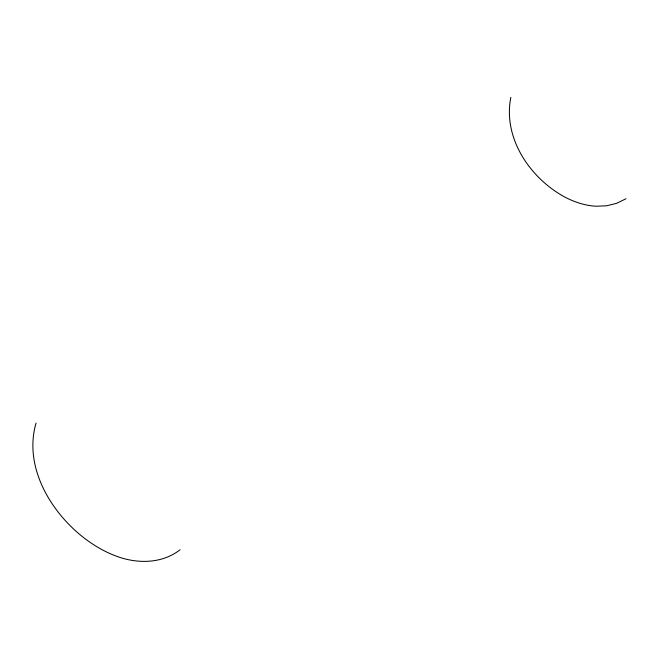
<?xml version="1.0" encoding="UTF-8"?>
<svg xmlns="http://www.w3.org/2000/svg" width="659" height="659" viewBox="0 0 659 659"><rect width="100%" height="100%" fill="white"/><g stroke="black" fill="none" stroke-linecap="round" stroke-linejoin="round"><path stroke-width="0.99" d="M510.832 97.4C502.718 137.945 529.836 177.881 564.417 196.835A87.968 60.447 53.7 0 0 596.082 206.226L606.511 205.814L616.56 203.359L626.05 198.721M36.023 423.119C24.243 463.936 47.201 505.955 77.375 532.456A110.547 75.966 53.7 0 0 116.215 556.114C136.965 563.98 161.949 563.947 180.047 549.771"/></g></svg>
